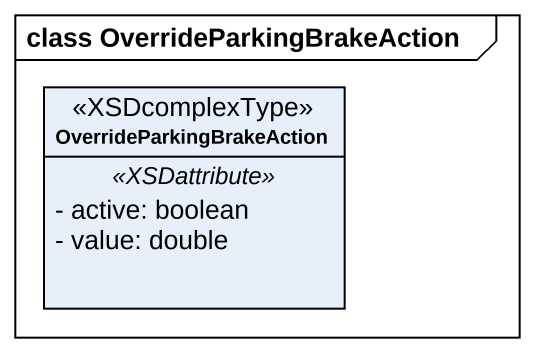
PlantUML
@startuml
mainframe class OverrideParkingBrakeAction
hide circle
hide empty members
skinparam classAttributeIconSize 0
class OverrideParkingBrakeAction <<XSDcomplexType>> {
  .. <<XSDattribute>> ..
  - active: boolean
  - value: double
}
@enduml
